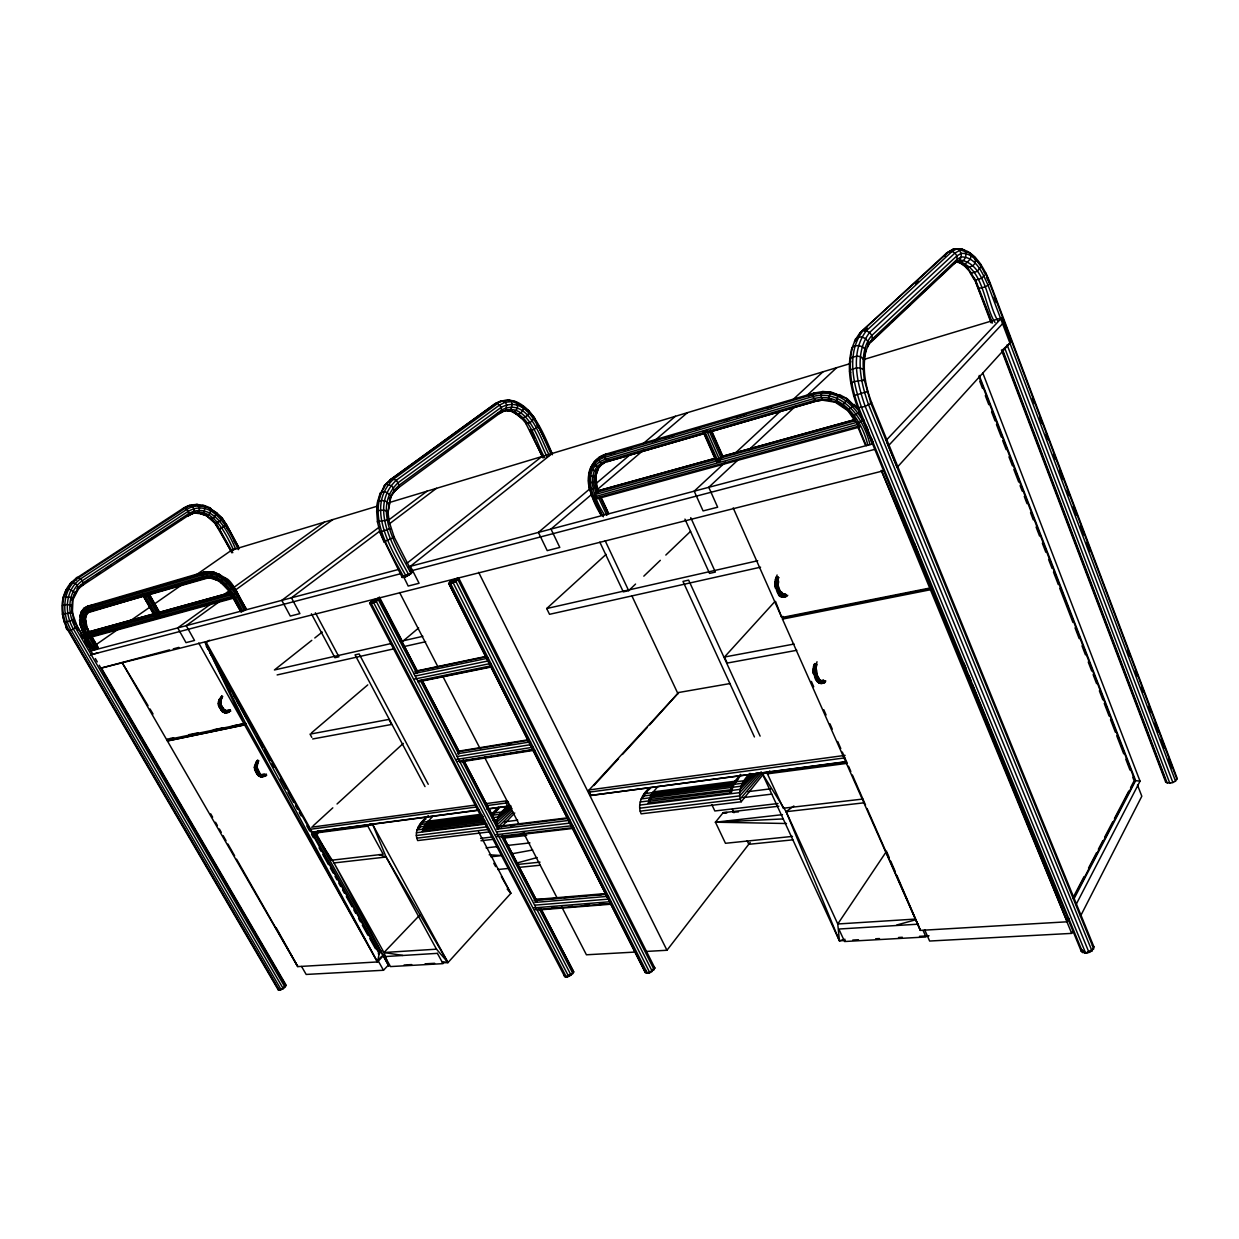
<?xml version="1.0" encoding="UTF-8"?>
<svg xmlns="http://www.w3.org/2000/svg" width="1239" height="1239" viewBox="0 0 1239 1239"><rect width="100%" height="100%" fill="white"/><g stroke="black" fill="none" stroke-linecap="round" stroke-linejoin="round"><path stroke-width="1.5" d="M825.654 681.404L825.654 680.722C820.698 684.733 817.291 677.47 816.253 673.551L815.603 673.768C814.875 686.065 830.873 680.273 823.3 683.154C818.406 685.523 813.094 677.718 814.89 674.171M1001.437 350.018L1165.729 782.212L1169.833 783.249L1172.868 782.521L1175.517 781.159L1177.05 778.03L990.116 282.848C983.936 267.655 973.111 246.453 953.581 248.946L946.193 253.422L860.098 332.78C843.48 354.168 849.025 384.353 857.744 407.894L1081.306 951.382L1085.643 953.116L1088.988 952.435L1091.977 950.886L1093.929 946.921L871.575 402.396C865.395 386.32 862.143 368.525 865.829 351.458L864.837 348.809L862.158 346.657L858.519 345.588L854.895 345.913L852.277 347.509L851.363 349.971M730.096 683.541L678.74 692.493L589.129 789.94L590.306 795.5L845.974 761.908M764.138 773.167L741.201 801.772L641.136 813.837C636.97 804.545 642.143 794.184 649.298 787.973M588.664 791.21L590.306 795.5L846.407 761.629M815.99 668.27C810.631 666.474 813.295 679.282 816.78 673.846C817.523 669.788 813.651 661.982 814.1 668.595M813.636 668.533L813.496 673.335L814.333 672.436C815.835 676.602 817.694 684.966 823.842 682.875L823.687 680.397L821.426 680.892L823.687 680.397M1165.729 782.212L1165.744 780.74M776.172 579.914C784.07 579.589 769.543 597.941 777.101 574.989M777.674 583.445C772.733 586.388 775.893 579.713 777.271 581.664M775.568 586.512L775.707 579.233M775.97 581.556C775.846 587.054 777.674 593.93 782.692 596.795L783.575 594.72L781.097 593.93M259.524 776.435C252.71 771.479 265.378 779.316 258.672 772.811L258.92 774.205M506.519 806.481L497.846 816.981L496.204 825.67L511.692 811.08M75.951 580.224L77.035 577.451L80.736 578.737L83.338 582.81L83.292 584.607L80.52 585.458M85.491 628.219L87.473 628.328L88.976 631.983M240.939 612.02L228.735 590.322L220.635 582.485C227.202 564.349 243.649 607.9 246.391 608.845M390.92 496.142L388.117 512.342L388.69 520.38L388.008 511.444L390.92 496.142L387.064 492.564L384.198 491.713L380.218 492.936L377.632 501.656L376.671 511.335L377.492 521.991L379.072 522.146M974.148 278.078L991.123 322.883M489.963 831.834L417.682 840.569C413.098 830.92 421.043 821.225 428.307 815.665M76.013 578.427L183.635 508.021C191.766 502.972 202.174 503.855 210.46 508.052L210.227 513.163L207.362 515.951L201.059 513.86L207.362 515.951M219.799 577.235L219.861 574.695L213.975 572.217L204.466 571.938L87.535 606.243L84.283 607.931L83.431 610.316L86.684 613.073L143.801 595.913M223.469 711.387C222.989 714.345 226.474 708.352 223.903 709.885C222.246 713.974 219.953 706.989 222.075 711.418M1067.352 918.099L1067.135 921.801L920.422 930.381L782.475 619.113L783.559 617.889L931.403 588.494L1067.135 921.801L1068.916 918.362M816.036 393.646L814.89 392.809L605.298 454.295C579.078 463.711 589.547 498.248 601.318 515.176M597.477 489.359L595.37 479.803L595.773 473.887L596.78 486.664L598.483 491.418M226.303 711.883C227.047 715.135 228.239 707.996 226.303 711.883C222.308 714.965 228.487 708.677 224.817 711.806M84.871 614.792L86.064 624.549L82.486 626.191L80.334 625.509L79.59 619.81L81.975 630.62L92.971 650.305M388.845 504.738L387.234 501.996L384.601 500.912L381.612 500.448L377.632 501.656L376.795 512.234L378.081 510.561L383.703 510.174L388.008 511.444L386.692 513.101M648.276 803.089L731.335 792.821L731.614 791.21L730.421 791.024L648.617 801.323L649.53 803.058L648.276 803.089L652.179 793.239L733.829 782.661L734.588 783.822L734.851 781.267L740.488 774.375M257.34 760.638C257.17 762.14 252.137 771.2 258.657 775.397L260.082 773.694L256.876 766.941L254.413 767.669L254.785 769.45L257.031 768.273L254.599 769.419L255.373 770.999L256.891 769.636M259.292 776.342C267.392 778.278 258.997 772.997 264.743 774.39C262.699 780.245 253.422 770.735 255.838 765.625M255.652 767.39L256.272 767.204C259.756 763.735 254.599 760.994 258.161 762.651M256.938 763.89L255.358 763.859L254.413 767.669L254.615 765.81L257.031 765.516L257.387 769.775M221.316 699.787L218.978 699.617L221.316 699.787L220.867 701.228L218.56 701.444L218.188 703.365L221.084 710.148L223.175 708.553L221.347 705.301L218.978 706.679L221.347 705.301M222.509 711.232L218.807 703.225L221.827 695.977L219.427 703.055L223.051 710.83M220.248 701.228L220.232 704.433L218.374 705.13L219.148 706.71M384.152 487.655L384.384 485.564L391.524 478.796L495.352 403.558C526.296 387.544 543.379 433.294 552.098 453.366M785.185 594.162L782.971 595.309C791.938 593.45 778.107 601.488 778.046 592.521L778.603 591.979M235.704 597.57L88.619 637.822L85.878 634.91L86.9 632.448L230.826 592.567M78.444 587.085L78.584 588.711L72.977 599.63L72.358 612.794L71.521 613.181L72.512 598.638L78.444 587.085L75.285 583.476L71.32 582.407C59.209 595.34 59.751 615.969 68.222 630.728L278.233 989.853L283.251 988.645L285.977 984.897L101.412 668.053M63.189 601.318L63.189 597.198L71.32 582.407M228.193 710.567L228.797 712.332L227.868 711.573M492.533 815.045L493.509 813.93L492.89 812.753L491.775 814.008L492.533 815.045L492.89 812.753L498.279 807.209M813.589 666.195L813.496 673.335M814.023 666.071L813.218 668.626M815.99 666.133L815.912 672.436L813.915 673.335M864.094 358.845L864.884 353.92M852.277 347.509C847.801 367.797 851.549 389.015 858.937 408.158L1082.824 952.729M775.196 581.912L776.466 576.894L778.665 577.622L777.488 578.179M775.846 581.865L777.132 576.863M777.736 579.31L777.612 585.629M730.112 792.852L732.11 785.774L734.851 781.267L734.588 783.822M855.622 421.895L847.941 410.744L836 402.752L837.812 396.294L839.531 394.637L847.275 398.788L858.859 410.047M389.48 482.358L389.913 480.082L495.352 403.558L503.251 400.817L509.539 400.228L523.508 406.392L529.301 411.394L527.814 415.344L521.975 418.519L512.048 411.085M398.695 487.469L392.562 493.292L398.695 487.469L399.144 485.192L396.356 480.205L391.524 478.796L384.384 485.564L380.172 494.686L385.933 484.341L391.044 485.518L393.228 487.593L394.11 492.084L389.387 498.961L394.358 489.994L399.144 485.192L501.95 409.861C529.161 396.263 540.762 439.845 549.45 455.534M780.121 592.954C784.473 591.375 780.647 598.917 780.09 595.2L778.959 594.085M381.906 950.948L379.242 953.736L377.446 961.944L297.778 966.606L167.389 740.953L246.205 724.536L377.446 961.944L384.075 954.99M258.424 774.7L258.657 775.397M506.643 800.843L506.147 803.011L507.789 806.186L509.399 806.171L508.16 801.788L506.643 800.843L485.626 803.677M80.535 620.615L80.287 624.75L84.562 635.87L87.721 634.926C83.648 628.25 80.008 615.504 89.456 611.648L209.887 577.42L210.785 576.321M423.599 831.323L422.298 831.384L424.683 825.189L433.216 815.835M778.386 577.281L778.061 579.496M775.242 579.589L776.466 576.894M377.709 503.003L379.676 496.343M381.689 491.852C368.633 525.568 394.931 557.349 408.158 586.047L419.076 583.275L410.403 566.285L552.377 453.366M813.527 666.365C815.789 658.358 816.935 670.609 816.609 664.073M813.822 666.52L814.72 663.686M815.37 663.67L814.581 673.149M255.188 765.779L257.944 760.25M255.792 765.702L256.86 765.563L258.084 762.465M597.957 492.162C594.89 485.192 594.426 476.86 597.879 469.937L595.773 476.039L592.459 476.674L589.144 475.172C590.647 466.979 596.455 459.824 604.539 457.392L813.001 396.495C842.923 388.721 864.218 419.061 869.933 444.646M221.177 699.679L221.208 705.518M218.56 701.522L219.164 699.524M219.628 701.444L222.741 696.473M648.617 801.323L649.825 801.494L649.081 799.589L732.001 789.615L733.782 785.154L732.915 784.163L651.218 794.695L652.101 795.639M777.829 577.002C774.669 583.538 778.495 599.568 787.787 595.324M777.999 579.697L778.665 577.622M819.506 679.576L817.09 681.496L816.253 679.034L818.561 677.841L819.506 679.576L818.267 679.375M86.823 612.686L85.042 617.858L80.783 617.564L79.946 616.526L81.944 610.765L83.245 610.347M865.519 352.217L868.477 344.303L872.411 338.928L957.189 259.245L961.263 256.922C976.131 256.69 982.914 273.958 988.087 285.357L1175.517 781.159M72.683 598.855L74.836 592.428L68.764 588.881L66.008 589.733L64.335 596.408M816.857 664.383L815.665 664.847M781.205 592.722L779.331 595.03L778.046 592.521M255.188 768.954L257.077 774.282L258.672 772.811M678.74 692.493L649.685 724.815M451.863 580.487L450.609 583.615L647.316 973.25L649.794 972.708L654.858 968.093L458.74 578.071L451.863 580.487L448.626 583.182L644.93 971.763L647.316 973.25L652.287 971.422L455.859 581.354L459.096 578.659L448.967 583.786L455.859 581.354L450.609 583.615L449.695 581.974M858.859 335.846L860.098 332.78L948.811 251.61L952.048 251.455L956.74 248.838L970.013 253.004L970.989 255.776L970.4 259.075L965.537 263.768L955.331 261.909M856.66 338.805L854.445 341.763L855.514 338.913L858.178 337.147L861.74 336.977L865.209 338.417L867.687 341.097L868.477 344.303L867.393 347.137L872.411 338.928L871.838 335.459L869.592 332.486L866.293 330.844L862.809 330.952C846.144 352.836 853.253 383.718 861.663 407.6L1085.643 953.116L1091.977 950.886L868.601 404.843C860.671 382.293 853.919 353.192 869.592 332.486L954.99 253.019L959.528 250.479L961.185 253.437L961.263 256.922L959.76 259.989L953.209 264.015L937.923 278.403M246.375 609.17L233.567 586.821L228.58 590.43L224.801 586.093C225.142 584.762 229.37 580.487 229.169 582.5L224.755 578.675M944.861 256.396L946.193 253.422L953.581 248.946L956.74 248.838M817.012 661.75L815.045 668.332L815.943 674.775M816.021 679.53L818.561 677.841M256.829 764.184L258.843 760.746M256.287 761.985L255.234 765.702M541.242 909.333L573.75 971.996L568.686 976.456L564.752 976.642L369.609 603.006L372.893 600.373L379.335 598.096L417.589 671.631M600.652 465.585L595.974 471.532L591.003 469.163L590.569 467.769L592.49 466.174M814.89 392.809L813.125 394.451L813.001 396.495L815.587 401.266L823.455 399.887L830.161 400.429L831.044 399.066M924.635 929.699L929.637 941.036L1071.689 933.385L1073.439 929.962M1080.454 916.241L1141.816 796.228L1137.479 784.999M589.144 473.035C585.133 487.903 595.51 501.764 600.915 514.835M372.893 600.373L371.282 603.486L566.362 976.982L571.102 975.201L376.269 601.333L379.335 598.096L369.795 603.61L376.269 601.333L371.282 603.486L370.74 601.813M1076.025 904.64L1140.035 781.159L982.852 373.14M219.117 699.741L221.827 695.977M221.146 699.88L221.951 698.192L220.372 698.238M264.976 775.846L260.779 776.76L261.925 774.576M1073.253 898.755L1134.986 780.57L979.073 376.873M1074.043 898.724L1135.652 780.647L979.197 375.432M1073.33 897.113L1084.063 876.593M1088.539 868.043L1096.577 852.649M1098.374 849.226L1102.849 840.677M1104.63 837.254L1112.684 821.86M1114.465 818.437L1128.775 791.071M1130.572 787.663L1134.15 780.818L1132.756 777.209M703.489 433.758L607.683 461.512L604.539 457.392L604.586 455.549L606.506 453.954L600.605 456.649L593.946 462.426L595.37 465.616L598.731 467.196L604.524 462.209L609.588 459.901L608.876 461.171C594.859 464.145 590.724 481.46 596.594 493.045M839.779 395.396L831.307 392.159L822.913 391.509L820.807 395.256L822.495 400.182L836.728 402.427L828.736 399.872L821.581 399.314L814.426 400.445L606.32 460.831C582.578 469.225 594.395 499.859 604.276 514.495M785.743 594.24L783.42 594.689C779.501 586.326 778.417 599.939 776.048 587.998M596.78 486.664L593.001 488.878L589.284 488.321L588.68 480.051L588.695 481.832L592.056 482.591L595.401 481.584L595.37 479.803M886.628 851.162L837.765 923.984L839.423 940.804L845.137 940.478M75.13 593.326L76.787 590.848M740.829 775.118L735.486 782.614L737.732 779.858M256.086 762.093L257.542 760.219M786.997 596.191L783.172 597.244L784.705 596.393L783.977 594.379M490.768 815.37L491.775 814.008M592.474 494.965L592.335 496.065L595.355 495.445M206.913 576.77L206.077 577.87L147.456 594.844M86.838 613.955L84.794 621.374L88.217 632.649M87.954 612.701L88.728 611.694L86.095 614.916L83.292 615.071L81.201 612.995L81.944 610.765M187.383 577.823L205.736 572.433L204.466 571.938L202.174 574.927L203.583 577.715L209.887 577.42M542.728 457.563L529.765 430.289L530.54 429.283M645.875 951.459L666.969 950.267L750.184 842.412M929.715 588.06L930.706 586.806L881.27 470.355L929.715 588.06L781.778 617.533L733.194 507.913M782.475 619.113L930.412 589.749L931.403 588.494L914.382 543.332M91.5 610.269L89.456 611.648L87.055 610.161L87.535 606.243L99.275 603.625M652.179 793.239L657.894 786.533M80.612 614.498L79.652 620.754L83.462 621.901L85.506 620.522L84.577 618.788M862.933 799.047L783.28 808.246L767.437 773.833L769.791 770.89M792.48 836.402L725.465 843.294L715.445 822.2L723.127 812.707L778.835 806.202M749.998 773.353C742.471 780.4 736.756 791.566 741.201 801.772M84.283 607.931L81.201 611.725L79.946 616.526M81.201 612.995L86.544 608.705L202.174 574.927C223.345 572.186 235.131 595.742 242.906 611.431M762.326 772.888L740.225 798.969L640.176 811.158M498.186 808.463L493.509 813.93L498.899 808.401M821.953 391.787L830.471 392.453L847.275 398.788L842.303 406.144L848.436 410.264L852.68 416.428L859.618 412.029L854.213 404.441L852.773 405.912M454.574 579.124L450.609 583.615L458.043 579.867L654.146 969.719L647.316 973.25L644.93 971.763L645.658 970.122L647.316 973.25M761.211 771.835L739.745 795.872L639.711 808.2M796.801 650.289L727.216 663.066L724.459 657.026L774.437 602.061M864.745 359.217L1001.685 317.927L1010.869 342.212L897.175 467.335L886.706 441.719M593.853 785.557L618.524 758.717M622.427 754.474L647.083 727.634M815.912 672.436L815.959 670.222L813.45 670.779M888.378 445.792L1003.497 322.713M758.175 772.95L739.714 792.635L639.727 805.102M381.256 531.407L379.831 531.918L383.935 541.861L394.203 537.199L388.612 519.962L377.399 521.573L379.846 531.98L402.241 577.498L405.881 575.144M847.941 410.744L853.717 404.921M301.573 966.482L306.172 974.443L383.486 970.261L388.798 964.639M886.148 440.356L1001.685 317.927M375.494 599.072L371.282 603.486L378.422 599.893L416.8 673.598M478.548 831.818L510.84 893.35L448.007 962.548L372.815 824.756L314.288 832.484L388.783 965.878L383.982 952.512L420.021 914.816M381.86 956.152L377.895 960.302L383.486 970.261M380.993 951.01L378.313 953.798L379.506 952.512L206.278 642.545L205.38 642.778M501.532 826.785L514.758 813.001M756.208 772.997L740.148 789.367L730.731 790.544M513.054 812.164L498.001 827.063L567.493 818.545M753.451 774.019L741.03 786.207L641.152 798.938L643.97 796.383M220.248 701.367L220.232 704.433M599.846 542.155L623.31 591.87L628.684 590.662L635.561 584.065M643.815 576.15L660.325 560.322M665.823 555.057L690.588 531.314M751.996 774.065L742.316 783.296L732.714 784.519M367.844 826.165L383.207 854.244L331.138 860.269L315.914 832.995L367.844 826.165L370.507 823.641M82.75 629.366L82.688 630.868L87.458 628.885L85.429 619.577M78.584 588.711L77.623 589.625L83.292 584.607M869.824 342.491L889.292 324.169M892.065 321.567L910.123 304.562M915.683 299.327L930.969 284.939M871.172 341.979L955.842 262.219L959.76 259.989C986.461 263.411 986.925 304.035 998.216 321.319M259.958 774.886L262.172 774.669M738.289 459.684L708.77 487.283L717.66 507.216L703.086 510.917L694.196 491.155L725.342 462.286M748.139 450.469L795.949 405.773M807.193 395.256L836.728 367.642M751.051 774.143L744.004 780.74L734.417 781.979M733.844 454.419L780.555 411.116M793.301 399.314L823.037 371.762M864.512 330.627L867.331 328.025M915.249 283.746L918.068 281.145M1002.366 350.064L1010.869 342.212M315.914 832.995L318.593 830.533M313.08 825.902L332.811 807.843M337.039 803.987L403.294 743.4M182.52 509.028L191.147 505.419L197.543 504.552L199.51 507.944L198.705 512.249L190.899 513.86M760.576 567.183L549.527 614.312L546.693 608.535L606.134 554.344M186.005 516.121L187.662 516.214C210.46 500.664 226.489 534.52 233.644 550.255M496.281 822.758L512.079 808.556M775.149 586.543L775.8 583.848M646.835 792.31L642.514 796.135L652.117 794.896M76.988 588.54L83.338 582.81L189.056 513.364C212.488 500.788 228.565 532.181 235.658 549.14M650.01 788.701L644.28 793.688L653.867 792.433M77.035 577.451L70.36 583.321L70.499 584.963M511.397 807.286L496.839 819.831L493.045 820.311M311.469 732.899L367.766 684.888M592.072 494.02L550.983 529.068L559.796 547.421L547.22 550.627L538.407 532.398L589.981 488.693M596.47 490.257L643.428 450.206M655.168 440.186L687.444 412.649M595.882 483.69L631.24 453.722M643.026 443.732L675.441 416.258M418.643 627.956L402.505 641.554L379.335 597.012M457.083 578.241L450.609 583.615L459.096 578.659M511.041 806.016L497.846 816.981L492.146 817.709M420.006 827.466L417.047 829.913L424.652 828.953M167.389 740.953L246.205 724.536L245.539 723.359L166.738 739.822L122.072 662.524L148.045 705.672M509.802 805.846L499.302 814.348L491.697 815.324M384.988 540.452L383.935 541.861M377.849 598.236L371.282 603.486L379.552 598.7L417.853 672.328M402.241 577.498L407.755 574.184M508.609 806.093L501.145 812.041L491.666 813.264M72.141 600.296L72.512 598.638L70.855 597.57L64.01 596.532C61.284 608.055 63.359 620.321 69.121 630.62L279.317 990.162L283.251 988.645L73.302 628.901C64.072 613.243 64.846 589.841 80.736 578.737L187.043 509.26C194.337 504.645 203.692 505.202 211.141 509.167M407.058 563.187L541.815 456.556M311.794 640.346L274.423 669.974L390.935 643.568M314.783 637.977L322.264 632.06M422.561 823.625L418.101 827.172L425.689 826.196M497.412 413.423L499.642 413.439C525.816 396.046 539.135 441.92 547.049 456.757M166.738 739.822L167.977 738.847L168.628 739.977M422.623 822.262L419.572 824.616L483.102 816.362M863.955 420.083L857.063 423.428C852.928 413.919 845.261 406.16 835.752 402.009M426.015 818.933L421.461 822.386L429.05 821.395M379.397 531.407L291.413 597.802L299.915 613.615L290.298 616.077L281.811 600.342L379.18 527.148M388.659 524.407L436.515 488.305M388.457 520.179L427.099 491.14M206.278 642.545L209.36 640.253M201.307 506.395L204.079 505.466L205.039 506.72L203.831 512.946L202.422 513.984L195.932 513.163L194.678 511.877M844.983 939.27L839.423 940.804L786.13 811.684L793.843 805.985M397.084 488.755L501.299 412.138L501.392 407.213L497.582 403.573L393.878 478.843C364.266 506.317 391.4 549.45 406.253 576.46L412.231 572.48L394.203 537.199M218.978 601.953L186.222 625.649L194.523 640.47L186.005 642.638L177.719 627.894L212.055 603.145M234.574 590.662L332.873 519.559M222.974 595.262L229.215 590.755M233.908 587.379L324.432 522.099M89.518 649.221L92.677 647.021M95.837 644.822L119.548 628.281M129.042 621.668L151.173 606.243M154.348 604.043L182.799 584.204M195.452 575.392L231.817 550.039L378.019 505.961M651.838 970.152L654.858 968.093L654.238 966.947M953.209 264.015L955.842 262.219L957.189 259.245L956.88 255.869L954.99 253.019L952.048 251.455L866.293 330.844C849.892 352.434 856.923 382.851 865.209 406.392L1088.988 952.435M564.752 976.642L564.287 975.527L566.362 976.982L570.792 973.993M406.253 576.46L403.806 577.343L407.879 574.617M85.321 582.299L88.511 580.193M96.503 574.942L99.709 572.852M106.089 568.639L110.891 565.495M117.287 561.298L122.072 558.139M126.874 554.995L131.675 551.835M138.056 547.638L142.857 544.479M149.253 540.281L154.039 537.137M158.84 533.978L165.236 529.781M179.624 520.318L182.814 518.227M82.254 585.567L188.777 515.207L188.421 511.196L185.292 508.098L78.769 577.56C62.198 589.16 61.361 613.599 70.995 629.939L281.16 989.729M71.196 606.583L71.49 605.437L67.278 604.57L62.755 604.849L62.492 605.995M283.344 987.576L286.039 985.857L99.228 665.235M509.787 804.963L507.789 806.186L486.741 808.959M823.842 682.875L822.324 682.596L823.78 681.713M822.758 683.061L824.291 682.116M508.16 801.788L506.147 803.011L487.02 805.582M505.435 410.759L502.151 411.085L509.121 410.651L510.948 409.319L512.187 404.131L511.258 401.684L505.264 402.241L499.797 404.905L396.356 480.205C367.534 507.045 394.807 548.862 408.932 575.113L403.806 577.343L410.821 573.285M226.009 585.691L224.801 586.093M823.145 680.304L821.984 680.598M1085.643 953.116L1081.461 949.446L1081.306 951.382L1085.643 953.116L1093.774 948.857L870.94 403.372L864.373 380.094L854.321 381.504L850.806 383.3L851.859 383.765M223.175 708.553L223.361 709.715L226.148 710.628M784.504 594.457L782.212 594.503L786.176 594.674M784.256 597.028L781.344 596.563L782.692 596.795M85.553 607.559L88.774 605.902M83.509 608.938L202.406 573.378C224.104 570.559 236.417 594.472 244.362 610.657M566.362 976.982L572.96 973.575L539.042 908.435M403.806 577.343L411.116 573.657C398.029 548.474 370.569 508.455 398.292 482.544L501.392 407.213C529.657 393.057 542.45 437.475 551.293 454.295M499.642 413.439L506.039 409.799L506.596 404.657L505.264 402.241L501.098 400.77L493.695 404.874M821.209 683.463L822.866 681.187L819.211 680.288M820.203 683.432C823.641 682.627 819.351 677.888 820.388 681.202C819.629 685.446 815.045 678.895 818.22 681.574L820.853 682.983L818.793 682.766L816.253 679.034M187.662 516.214L193.671 512.946L193.795 508.718L192.695 506.674L189.567 505.295L183.976 508.362M220.635 582.485L222.106 582.315M266.4 774.081L263.582 775.072L260.422 774.452M263.892 776.017L265.549 775.258M266.633 775.072L264.434 776.481M266.493 775.475L262.405 776.776M73.999 619.577L64.474 622.613L62.368 613.971L72.358 612.794L77.128 626.361L90.726 649.701M854.445 395.396L853.563 395.768L867.827 391.416L866.758 391.632M230.191 709.854L227.171 710.597M230.5 710.179L225.529 710.768M227.961 712.115L229.664 711.403M230.748 711.171L224.662 712.363M219.613 704.402L220.852 704.015M218.823 703.148L220.697 702.668L220.79 705.858M143.074 594.41L144.266 593.946L156.842 616.186L155.014 616.697L142.439 594.488L155.649 616.635M704.712 431.11L706.602 430.413L720.184 461.171L716.901 462.07L703.318 431.358L704.712 431.11L718.295 461.853M830.161 400.429L828.736 399.872L828.581 398.106L830.471 392.453L836.619 394.451M777.349 587.131L778.448 586.899L780.477 591.592M389.123 502.616L849.939 363.677M603.858 463.432L601.07 463.216L598.809 460.01L599.335 457.021L602.139 457.237M102.945 602.557L112.13 599.862M115.8 598.793L128.639 595.03M135.98 592.877L141.494 591.266M145.164 590.182L170.858 582.655M174.529 581.587L183.713 578.892M609.696 454.094L615.225 452.483M622.598 450.315L631.797 447.62M652.07 441.688L657.599 440.062M664.971 437.909L674.171 435.199M694.444 429.267L699.973 427.656M723.917 420.641L729.446 419.014M736.818 416.862L746.033 414.151M766.291 408.22L771.82 406.593M808.664 395.799L814.193 394.188M607.683 461.512L704.201 433.542M707.918 432.473L816.64 400.971L823.455 399.887M710.907 431.606L816.64 400.971M154.55 613.677L88.108 632.076L89.394 632.494M158.236 612.655L230.206 592.707M598.685 490.613L715.724 458.182M721.284 456.633L855.034 419.572M595.665 491.48L714.609 458.523M722.027 456.463L855.824 419.386M86.095 633.47L231.863 593.156M594.937 492.75L855.204 420.764M85.878 634.91L231.678 594.705L233.195 597.461L87.334 637.419M86.343 636.35L232.158 596.284M595.37 496.514L857.605 424.466L859.835 426.975L597.694 498.636L594.828 494.593L857.032 422.298L857.605 424.466M97.927 652.845L90.478 654.889L400.708 573.688M896.897 924.96L915.435 919.849M596.424 497.985L858.627 426.185M389.123 528.945L390.657 528.604L379.846 531.98M516.849 863.01L537.153 857.558M169.573 649.871L100.436 668.27L884.057 470.65M173.305 648.864L178.912 647.378M90.37 651.048L398.602 569.444M407.941 566.966L873.077 443.81M410.001 571.133L875.292 449.23M824.121 680.861L821.643 681.078L818.902 679.127M231.863 595.494L237.284 592.227L231.182 584.808M264.743 774.39L263.427 774.685M265.069 775.273L259.679 774.499L256.256 767.049M400.321 641.43L422.871 636.319M546.693 608.535L757.726 560.74M277.133 674.93L393.692 648.88M403.093 646.773L425.658 641.725M416.862 670.903L485.812 656.469M414.957 671.631L485.796 656.825M413.702 673.644L488.305 658.11M415.328 676.014L488.089 660.96M414.275 679.142L490.783 663.438M417.806 680.769L490.582 665.916M423.63 680.366L488.909 667.078M417.992 681.884L490.768 667.078M169.882 738.475L173.661 737.716M188.793 734.696L198.255 732.807M213.387 729.786L222.85 727.897M232.297 726.008L245.539 723.359M226.396 712.812L228.797 712.332M536.998 425.705L539.073 425.813L534.102 429.484L529.765 430.289M229.122 711.325L223.562 710.334L220.728 705.425M724.459 657.026L794.044 644.048M312.677 738.971L391.586 724.459L388.907 719.41L310.029 734.138L311.794 737.36M511.815 853.81L532.646 849.985M783.172 597.244L785.882 596.733M786.362 595.37C780.756 597.043 778.077 588.355 777.891 585.18C780.446 587.611 774.437 590.647 775.103 586.388M458.631 751.175L527.922 739.822M458.678 751.686L527.984 740.349M507.401 744.159L511.149 743.555M457.485 753.746L530.586 741.867M813.822 393.104L822.913 391.509L823.827 392.391M457.268 756.502L530.385 744.701M456.184 759.492L533.08 747.21M457.795 761.396L532.801 749.502M463.463 760.901L491.573 756.44M495.337 755.852L499.085 755.248M502.833 754.659L506.581 754.071M510.329 753.467L530.942 750.199M459.777 762.031L534.768 750.168M225.359 524.608L226.381 524.469L239.235 548.18M189.985 506.132L193.176 505.698M311.67 827.187L476.07 804.978M845.106 755.372L589.129 789.94L588.649 792.201L844.75 757.881M311.113 829.17L475.559 807.116M312.708 832.004L479.09 809.981M314.35 831.973L478.796 810.213M488.367 808.943L509.399 806.171M839.423 940.804L762.31 773.601L846.407 762.512M767.437 773.833L847.12 763.348M479.478 814.488L427.734 821.225L428.353 822.371M734.851 781.267L653.232 791.891L653.867 793.177M482.188 815.247L426.603 822.448L427.362 823.455M482.219 817.817L424.683 825.189L425.674 825.855M649.67 797.885L650.754 798.458L650.398 796.243L732.11 785.774L733.085 786.564L732.915 784.163M423.955 829.913L423.893 826.676L483.365 819.087M423.242 828.21L484.635 820.435M640.222 801.974L649.654 800.781M422.7 829.789L484.124 822.046M422.298 831.384L485.642 823.455M416.459 832.732L486.788 823.95M504.35 821.829L517.716 820.172M747.721 791.69L770.643 788.825M416.35 835.52L486.695 826.847M543.162 457.919L525.723 423.211L530.215 422.654L534.598 417.946L528.433 410.403L526.699 410.512M567.338 817.864L497.768 826.413L499.658 826.955M510.638 825.855L514.448 825.391M742.951 797.637L771.68 794.122M416.753 838.168L489.018 829.356M203.258 572.294L210.103 571.922M496.777 829.17L570.157 820.249M496.576 831.911L569.971 823.083M495.461 834.776L572.65 825.608M480.593 838.385L492.069 837.022M520.752 833.646L524.562 833.197M497.009 836.604L572.325 827.729M778.03 803.522L714.841 810.972L711.883 804.746M500.804 836.914L574.215 828.287M480.995 840.739L494.33 839.19M503.855 838.075L526.699 835.411M957.189 260.98L965.104 266.416L971.5 273.2L977.292 271.326L981.056 266.416L980.777 264.387L976.797 260.608M442.277 962.873L448.007 962.548L386.103 857.016L334.019 862.948L314.288 832.484L317.881 833.708M762.31 773.601L786.13 811.684L863.846 802.841M486.06 847.863L497.505 846.578M507.045 845.494L529.951 842.907M786.471 823.517L715.445 822.2L782.444 814.658M490.861 856.799L502.337 855.545L489.188 854.817M517.159 864.497L540.034 862.143M497.799 869.515L509.337 868.353M518.94 867.377L540.08 865.24M792.867 839.841L748.821 844.301L747.163 840.801M605.577 893.567L535.79 899.483L543.271 899.468M550.813 898.817L558.355 898.182M564.008 897.702L573.44 896.912M579.093 896.432L586.651 895.797M594.193 895.162L601.736 894.527M534.102 900.459L605.809 894.403M534.923 902.426L608.535 896.293M534.737 905.167L608.38 899.127M533.606 907.908L611.059 901.651M551.835 908.063L557.488 907.598M568.809 906.7L572.588 906.39M583.91 905.492L589.578 905.043M599.026 904.284L604.678 903.835M535.109 909.658L610.657 903.618M538.826 909.937L610.579 904.238M220.836 517.825L221.92 517.747L226.381 524.469L239.282 548.66M388.783 965.878L334.019 862.948L383.982 952.512L436.484 949.182L448.007 962.548L442.354 961.665M915.358 919.075L837.765 923.984L786.13 811.684M918.362 924.17L838.849 929.033L844.595 941.516L925.982 936.978L923.117 930.52M404.069 965.011L411.704 964.577M425.085 963.834L434.626 963.292M636.273 952.001L586.419 954.789L561.623 906.716M852.773 940.06L858.488 939.735M875.648 938.775L879.473 938.558M898.538 937.489L902.348 937.273M919.508 936.312L929.049 935.786M726.952 812.505L723.127 812.707L726.983 812.753M732.714 812.195L738.475 811.901M715.445 822.2L782.878 818.933M959.048 249.024L962.099 248.9L964.639 250.526L965.955 253.468L965.708 256.938L963.957 259.989L961.185 261.816L958.134 261.909M957.066 261.816C983.472 265.208 983.812 305.522 995.056 322.543M62.879 614.188L64.598 614.188M215.323 512.172L221.92 517.747L226.396 524.933L219.892 528.929L218.869 529.084L215.121 523.462L205.426 514.743L216.206 523.385L232.808 552.656M260.779 776.76L263.024 776.683M507.479 400.182L515.982 401.746L517.422 403.109L517.437 408.158L516.028 410.481L514.092 411.782L507.076 410.589L514.092 411.782C532.073 419.975 535.682 442.215 544.742 457.64M227.341 712.208L222.308 710.597M224.724 712.735L227.016 712.673M225.901 710.551L227.449 710.69M225.126 711.217L226.505 711.279M816.253 673.551L818.685 678.151M196.072 504.428L197.543 504.552M195.932 513.163L197.404 513.302M1135.652 780.647L1140.035 781.159M594.937 485.874L596.3 486.075M383.982 952.512L402.814 955.455M211.714 572.186L219.861 574.695M978.067 288.532L985.206 286.952L989.884 283.855L986.492 277.443M870.367 402.148L871.575 402.396L870.94 403.372L865.209 406.392L857.744 407.894M571.644 970.555L573.27 970.896M261.398 776.667L258.099 775.18M223.19 712.255L224.971 712.828M224.367 710.396L226.21 711M223.206 711.898L225.343 712.595M649.081 799.589L650.227 799.96M378.917 854.569L386.103 857.016L436.484 949.182M984.231 272.301L985.748 272.874L1177.035 779.501M202.7 505.357L207.579 507.324M220.108 575.763L213.975 572.217L207.811 571.737L206.557 574.416L207.594 577.25L216.995 580.131L211.854 577.963L203.583 577.715L88.124 611.23C73.101 620.042 89.44 640.238 94.691 649.917M218.002 579.744L211.854 577.963L211.358 575.206L212.876 572.573C229.896 577.854 238.089 595.262 245.632 609.836M864.373 380.094L865.411 380.559L864.497 381.38C862.638 366.078 861.059 348.004 871.838 335.459L956.88 255.869L961.185 253.437C973.374 252.493 980.467 265.27 985.717 274.361L981.396 278.31L975.62 280.153L974.102 279.565L969.75 272.208M423.893 826.676L424.992 827.172M780.09 595.2L781.36 595.866M779.951 595.851L782.103 597.09M512.156 411.751L517.174 414.43L521.061 413.16L523.648 408.529L523.508 406.392L520.519 405.199L525.46 409.443M590.306 794.509L591.886 795.5M224.786 577.777L219.133 574.292L217.088 575.748L216.267 579.744L221.162 582.748M965.104 266.416L971.5 273.2M84.794 620.274L86.064 624.549M259.447 773.802L261.042 774.7M960.333 262.389L967.101 267.717L972.894 265.827L975.155 263.133L975.465 257.697L967.752 251.502M221.889 711.356L223.407 712.332M224.956 710.613L221.177 705.27M223.81 712.115L221.022 709.854M650.398 796.243L651.373 797.018M846.671 399.175L857.218 408.839M516.043 413.207L521.975 418.519M1092.38 945.589L1093.929 946.921M224.259 577.513L233.567 586.821M425.581 823.78L426.479 824.616M819.351 679.189L820.295 680.103M780.616 596.331L775.428 586.093M214.967 522.765L210.444 518.15L212.008 519.11L213.619 518.196L216.902 513.116L209.205 507.975L216.902 513.116L222.091 518.444L219.768 521.216L215.121 523.462L230.888 550.705M850.666 372.459L849.52 371.204L850.357 369.78L856.614 367.906L860.362 367.968L864.28 369.996M69.477 631.921L278.186 988.892L279.317 990.162L285.032 987.235L75.455 627.755C66.751 613.057 67.464 591.065 82.409 580.657L188.421 511.196C214.084 497.226 229.989 532.027 238.306 549.636M507.185 889.075L510.84 893.35L501.361 876.623M521.108 417.528L526.343 423.893M966.482 266.447L975.62 280.153L992.439 323.069M259.106 772.64L260.004 774.019M257.185 774.019L258.223 775.583M222.989 708.507L223.98 709.575M150.043 708.987L153.032 713.974M780.384 591.313L781.344 593.063M93.56 650.289C87.923 640.222 71.475 619.252 87.055 610.161L202.607 576.522C223.051 573.874 234.109 596.935 241.651 611.927M84.67 635.468L93.08 649.917M92.414 653.542L73.597 619.748L71.49 605.437M95.341 658.559L97.277 661.889M78.15 629.799L76.214 626.469C74.913 628.405 65.466 635.669 65.621 623.991M81.062 634.802L83.013 638.131M84.949 641.461L87.861 646.464M103.395 673.118L105.33 676.448M107.266 679.777L110.178 684.78M112.13 688.11L114.065 691.439M116.001 694.769L118.913 699.756M120.864 703.102L123.776 708.089M125.712 711.418L127.648 714.748M129.599 718.093L132.511 723.08M134.447 726.41L136.383 729.74M138.334 733.07L141.246 738.072M143.182 741.402L149.981 753.064M151.917 756.394L154.829 761.396M156.78 764.726L158.716 768.056M160.652 771.386L163.563 776.388M165.515 779.718L172.298 791.38M174.25 794.71L185.896 814.689M188.808 819.691L194.631 829.681M197.543 834.683L204.327 846.345M206.278 849.675L216.949 867.997M219.861 872.999L226.66 884.646M228.596 887.976L235.395 899.638M237.33 902.968L244.129 914.63M247.041 919.632L248.977 922.962M250.928 926.292L252.864 929.622M255.776 934.624L257.712 937.954M259.663 941.284L262.575 946.286M264.511 949.616L266.447 952.946M268.398 956.276L271.31 961.278M273.246 964.608L275.182 967.938M278.094 972.925L280.045 976.27M281.981 979.6L284.893 984.587M91.686 636.319L98.175 647.486M91.593 636.707L98.067 647.858M92.011 637.899L96.657 645.891M89.889 635.777L97.292 648.508M89.564 638.1L96.053 649.267M533.963 417.28L552.455 454.728M210.723 813.837L212.628 817.198M215.509 822.231L217.414 825.592M219.334 828.953L221.239 832.298M223.159 835.659L226.025 840.692M227.945 844.053L234.636 855.808M236.556 859.169L297.778 966.606L276.251 927.872M493.772 863.258L495.662 866.603M850.837 361.927L849.706 359.93L850.558 357.963L856.799 356.058L860.532 356.646L864.435 360.162M149.609 594.674L159.459 612.128M148.634 593.419L159.397 612.469M148.974 594.751L158.824 612.19M147.859 594.054L159.521 614.699M146.589 594.828L158.267 615.489M143.414 595.742L154.194 614.776M257.325 769.481L259.183 772.981M219.117 706.462L221.084 710.148M257.263 774.344L254.754 769.249M198.751 643.087L244.3 724.366L205.178 642.406L379.242 953.736M244.966 725.543L377.446 961.944L205.178 642.406L246.205 724.536M206.17 645.999L208.044 649.36M209.918 652.721L211.807 656.081M213.681 659.442L215.571 662.819M217.445 666.179L223.097 676.262M224.971 679.638L226.861 682.999M229.68 688.048L231.569 691.408M233.443 694.769L235.333 698.13M237.207 701.491L239.096 704.867M240.97 708.228L246.607 718.326M256.969 736.818L262.606 746.916M264.496 750.276L270.133 760.374M272.022 763.735L273.896 767.096M280.479 778.866L286.132 788.964M288.006 792.325L293.658 802.423M295.532 805.784L297.422 809.144M299.296 812.505L301.185 815.866M306.823 825.964L309.642 831.013M311.531 834.374L313.405 837.734M319.058 847.832L320.932 851.193M322.821 854.554L328.459 864.652M330.348 868.012L333.167 873.061M335.041 876.422L336.931 879.783M338.805 883.159L340.694 886.52M342.568 889.881L344.457 893.242M346.331 896.602L351.984 906.7M353.858 910.061L355.748 913.422M358.567 918.471L360.441 921.831M362.33 925.208L367.968 935.29M369.857 938.651L375.494 948.749M233.706 598.514L240.041 610.053M237.501 594.054L245.663 608.953M226.272 526.312L228.115 529.719M233.66 539.925L235.503 543.332M231.77 552.78L218.869 528.604M315.403 612.778L338.928 656.809L334.917 657.708L311.407 613.785M428.245 784.302L359.155 653.944L355.066 654.858L425.008 786.61M373.651 602.65L568.686 976.456M422.034 680.18L459.39 752.011M463.851 760.56L498.543 827.249M502.988 835.798L536.797 900.784M422.298 680.892L458.833 751.097M463.278 759.662L498.914 828.163M502.476 835.009L537.215 901.791M540.777 908.636L573.75 971.996M420.362 680.459L458.74 754.164M462.302 761.025L498.001 829.588M501.563 836.449L535.48 901.574M399.608 592.521L437.677 666.35M442.989 676.649L480.174 748.759M484.604 757.339L519.126 824.307M523.555 832.887L557.209 898.136M730.421 791.024L731.335 792.821M453.133 582.733L649.794 972.708M448.967 583.786L645.534 972.909M478.641 572.325L666.969 950.267M87.473 628.328L89.843 633.129M87.582 629.768L89.223 633.114M531.361 430.986L534.613 437.832M593.295 496.7L601.457 514.092M631.813 595.696L677.965 693.732M732.342 809.284L733.984 812.784M605.205 540.808L628.684 590.662M601.473 498.186L608.736 513.72M601.875 499.549L607.528 511.645M600.125 497.18L607.389 512.714M598.778 498.093L606.862 515.362M603.362 516.802C593.729 500.881 578.969 468.59 605.174 459.328L813.481 398.695C842.396 391.168 862.344 420.966 867.873 445.421M754.427 736.957L682.983 581.401L688.652 580.131L760.111 736.121M73.906 621.467L75.44 624.812M684.95 519.11L709.56 573.394L715.368 572.077L690.758 517.639M589.144 475.172L588.633 474.026C590.182 465.539 596.207 458.089 604.586 455.549L813.125 394.451C844.348 386.351 865.426 417.233 871.884 443.608M783.559 617.889L782.862 616.325L781.778 617.533L775.521 601.38M974.845 279.642L991.37 321.83M712.038 432.705L722.569 456.572M710.597 430.227L722.647 457.563M778.015 586.899L779.3 589.826M709.235 431.172L721.299 458.523M818.437 678.662L816.207 672.111M816.563 679.886L813.729 672.808M704.774 433.836L715.321 457.671M703.551 432.814L715.615 460.087M711.821 431.249L723.111 456.85M811.39 681.45L813.713 686.747M823.765 709.699L826.088 714.996M829.96 723.824L832.267 729.121M837.688 741.48L840.785 748.542M842.319 752.073L846.965 762.666M848.514 766.198L850.837 771.494M852.386 775.025L865.519 805.025M867.068 808.556L920.422 930.381L896.85 875.369M886.954 852.308L889.246 857.636M890.764 861.182L895.332 871.822M930.706 586.806L931.403 588.494M930.412 589.749L1067.135 921.801L972.491 684.671M1066.733 921.367L1071.689 933.385M857.063 423.428L866.262 445.73M857.822 426.836L865.209 444.708M372.815 824.756L386.103 857.016M866.092 425.271L868.229 430.475M871.079 437.398L873.216 442.602M963.88 663.113L966.033 668.502M968.898 675.689L971.051 681.078M979.755 381.271L982.542 388.457M985.315 395.659L988.799 404.657M991.572 411.859L995.056 420.857M996.45 424.466L1001.313 437.057M1002.707 440.65L1006.176 449.649M1008.964 456.85L1012.433 465.849M1013.827 469.457L1018.706 482.048M1020.084 485.657L1022.175 491.047M1024.266 496.452L1027.038 503.654M1030.523 512.652L1033.295 519.853M1036.083 527.04L1039.567 536.038M1042.34 543.24L1045.824 552.238M1048.597 559.439L1052.081 568.438M1053.475 572.046L1058.338 584.638M1059.732 588.246L1072.943 622.427M1075.034 627.832L1079.2 638.627M1081.988 645.829L1085.457 654.827M1088.245 662.029L1091.714 671.027M1093.108 674.636L1096.592 683.634M1099.365 690.82L1102.849 699.818M1104.243 703.427L1109.106 716.018M1110.5 719.627L1115.363 732.218M1116.757 735.827L1123.711 753.823M1125.802 759.213L1129.968 770.023M1007.121 344.829L1172.868 782.521M1004.659 347.834L1169.833 783.249M1002.723 350.126L1167.215 783.141M1002.351 350.745L1165.063 778.928M994.205 297.035L996.249 302.455M1032.381 398.106L1034.426 403.511M1039.877 417.961L1041.922 423.366M1046.01 434.192L1048.055 439.613M1053.506 454.047L1055.551 459.468M1059.655 470.293L1063.062 479.323M1067.151 490.148L1069.195 495.569M1073.284 506.395L1076.691 515.409M1080.78 526.25L1084.187 535.263M1086.913 542.496L1090.32 551.51M1127.815 650.785L1129.86 656.19M1135.327 670.624L1137.371 676.045M1141.46 686.871L1143.504 692.291M1148.956 706.726L1151 712.146M1155.089 722.972L1158.496 732.001M1161.222 739.218L1164.629 748.232M1168.718 759.073L1172.125 768.087M730.871 789.212L731.614 791.21M85.212 623.263L86.745 628.096M732.001 789.615L732.11 785.774M218.358 703.287L218.544 705.146M85.708 615.814L85.77 616.945M278.186 988.892L278.233 989.853M437.398 953.349L384.895 956.57L390.486 966.575L443.035 963.648L437.398 953.349"/></g></svg>
